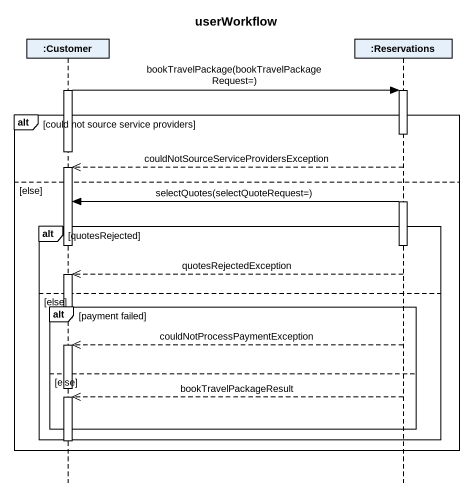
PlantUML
@startuml
title userWorkflow
hide footbox
participant ":Customer" as Customer
participant ":Reservations" as Reservations

activate Customer
Customer -> Reservations : bookTravelPackage(bookTravelPackageRequest=)
activate Reservations
alt could not source service providers
  deactivate Reservations
  deactivate Customer
  Reservations -->> Customer : couldNotSourceServiceProvidersException
  activate Customer
else else
  activate Reservations
  Reservations -> Customer : selectQuotes(selectQuoteRequest=)
  alt quotesRejected
    deactivate Customer
    deactivate Reservations
    Reservations -->> Customer : quotesRejectedException
    activate Customer
  else else
    alt payment failed
      deactivate Customer
      Reservations -->> Customer : couldNotProcessPaymentException
      activate Customer
    else else
      deactivate Customer
      Reservations -->> Customer : bookTravelPackageResult
      activate Customer
    end
  end
  deactivate Customer
end
@enduml
